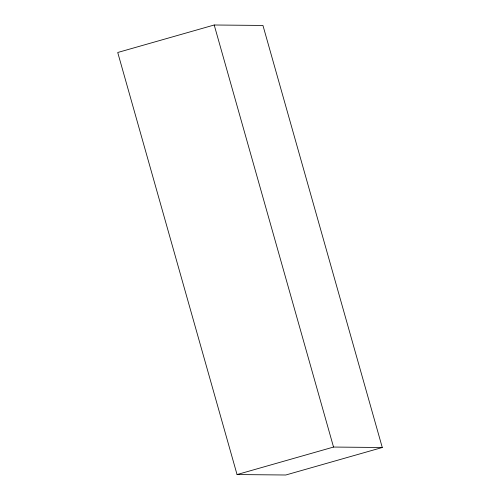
<?xml version="1.0" encoding="UTF-8"?>
<svg xmlns="http://www.w3.org/2000/svg" width="500" height="500" viewBox="0 0 500 500"><rect width="100%" height="100%" fill="white"/><g stroke="black" fill="none" stroke-linecap="round" stroke-linejoin="round"><path stroke-width="0.75" d="M214.206 25L117.725 52.494L237.05 474.556L285.794 475L382.275 447.506L262.95 25.444L214.206 25L333.531 447.056L382.275 447.506M237.05 474.556L333.531 447.056"/></g></svg>
